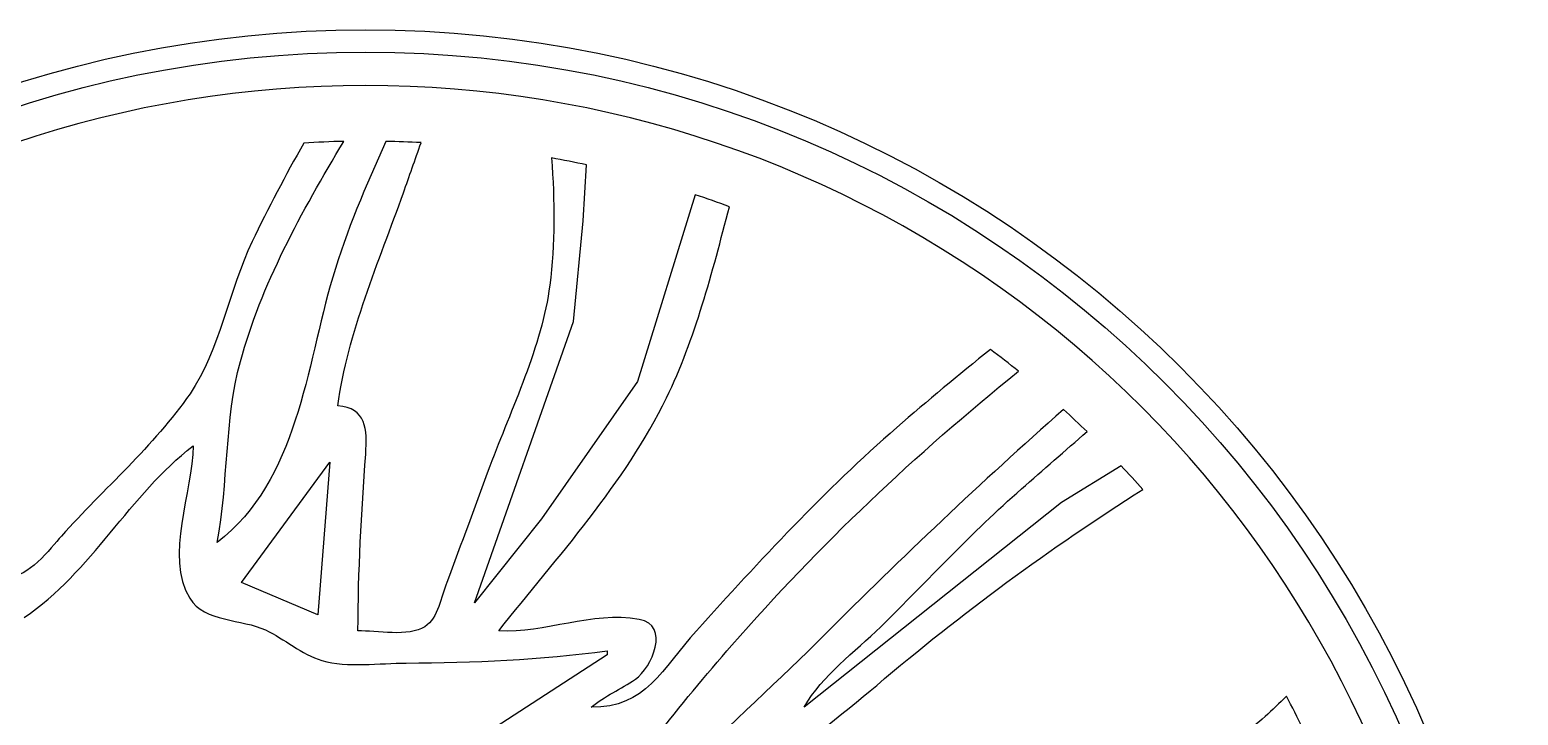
# Model space of a CAD drawing. Header units: millimetres. Extents: x -20.7 to 20.7, y -20.7 to 20.7.
# Drawn here: x -6.03 to 20.68, y 8.38 to 20.68 of the extents above; entities that cross this region are included whole.
import ezdxf

# ---------------------------------------------------------------- set-up
doc = ezdxf.new("R2010")
doc.units = ezdxf.units.MM
doc.layers.get('0').update_dxf_attribs({"linetype": 'CONTINUOUS'})

msp = doc.modelspace()

# ---------------------------------------------------------------- linework, layer by layer
for p, q in [((3.905, 17.254), (3.964, 18.26)), ((3.905, 17.254), (3.964, 18.26)), ((3.905, 17.254), (3.964, 18.26)), ((3.905, 17.254), (3.964, 18.26)), ((3.905, 17.254), (3.964, 18.26)), ((3.905, 17.254), (3.964, 18.26)), ((3.905, 17.254), (3.964, 18.26)), ((3.905, 17.254), (3.964, 18.26)), ((5.917, 17.723), (4.879, 14.368)), ((5.917, 17.723), (4.879, 14.368)), ((5.917, 17.723), (4.879, 14.368)), ((5.917, 17.723), (4.879, 14.368)), ((5.917, 17.723), (4.879, 14.368)), ((5.917, 17.723), (4.879, 14.368)), ((5.917, 17.723), (4.879, 14.368)), ((5.917, 17.723), (4.879, 14.368)), ((3.729, 15.45), (3.905, 17.254)), ((3.729, 15.45), (3.905, 17.254)), ((3.729, 15.45), (3.905, 17.254)), ((3.729, 15.45), (3.905, 17.254)), ((3.729, 15.45), (3.905, 17.254)), ((3.729, 15.45), (3.905, 17.254)), ((3.729, 15.45), (3.905, 17.254)), ((3.729, 15.45), (3.905, 17.254)), ((1.956, 10.4), (3.729, 15.45)), ((1.956, 10.4), (3.729, 15.45)), ((1.956, 10.4), (3.729, 15.45)), ((1.956, 10.4), (3.729, 15.45)), ((1.956, 10.4), (3.729, 15.45)), ((1.956, 10.4), (3.729, 15.45)), ((1.956, 10.4), (3.729, 15.45)), ((1.956, 10.4), (3.729, 15.45)), ((4.879, 14.368), (3.158, 11.903)), ((4.879, 14.368), (3.158, 11.903)), ((4.879, 14.368), (3.158, 11.903)), ((4.879, 14.368), (3.158, 11.903)), ((4.879, 14.368), (3.158, 11.903)), ((4.879, 14.368), (3.158, 11.903)), ((4.879, 14.368), (3.158, 11.903)), ((4.879, 14.368), (3.158, 11.903)), ((13.558, 12.857), (12.491, 12.198)), ((13.558, 12.857), (12.491, 12.198)), ((13.558, 12.857), (12.491, 12.198)), ((13.558, 12.857), (12.491, 12.198)), ((13.558, 12.857), (12.491, 12.198)), ((13.558, 12.857), (12.491, 12.198)), ((13.558, 12.857), (12.491, 12.198)), ((13.558, 12.857), (12.491, 12.198)), ((12.491, 12.198), (7.873, 8.524)), ((12.491, 12.198), (7.873, 8.524)), ((12.491, 12.198), (7.873, 8.524)), ((12.491, 12.198), (7.873, 8.524)), ((12.491, 12.198), (7.873, 8.524)), ((12.491, 12.198), (7.873, 8.524)), ((12.491, 12.198), (7.873, 8.524)), ((12.491, 12.198), (7.873, 8.524)), ((3.158, 11.903), (1.956, 10.4)), ((3.158, 11.903), (1.956, 10.4)), ((3.158, 11.903), (1.956, 10.4)), ((3.158, 11.903), (1.956, 10.4)), ((3.158, 11.903), (1.956, 10.4)), ((3.158, 11.903), (1.956, 10.4)), ((3.158, 11.903), (1.956, 10.4)), ((3.158, 11.903), (1.956, 10.4)), ((4.337, 9.462), (1.884, 7.874)), ((4.337, 9.462), (1.884, 7.874)), ((4.337, 9.462), (1.884, 7.874)), ((4.337, 9.462), (1.884, 7.874)), ((4.337, 9.462), (1.884, 7.874)), ((4.337, 9.462), (1.884, 7.874)), ((4.337, 9.462), (1.884, 7.874)), ((4.337, 9.462), (1.884, 7.874)), ((4.337, 9.534), (4.337, 9.462)), ((4.337, 9.534), (4.337, 9.462)), ((4.337, 9.534), (4.337, 9.462)), ((4.337, 9.534), (4.337, 9.462)), ((4.337, 9.534), (4.337, 9.462)), ((4.337, 9.534), (4.337, 9.462)), ((4.337, 9.534), (4.337, 9.462)), ((4.337, 9.534), (4.337, 9.462))]:
    msp.add_line(p, q)
msp.add_lwpolyline([(-7.091, -8.016, 0.393426), (-4.373, -8.219, -0.35083), (4.373, -8.219, 0.393426), (7.091, -8.016, -0.458612), (14.665, -8.285, 0.565024), (18.061, -7.83, 1.523453), (-18.061, -7.83, 0.565024), (-14.665, -8.285, -0.458612)], format="xyb", close=True)
msp.add_lwpolyline([(-0.858, 10.183), (-2.228, 10.76), (-0.641, 12.925)], close=True)
msp.add_lwpolyline([(-0.858, 10.183), (-2.228, 10.76), (-0.641, 12.925)], close=True)
msp.add_lwpolyline([(-0.858, 10.183), (-2.228, 10.76), (-0.641, 12.925)], close=True)
msp.add_lwpolyline([(-0.858, 10.183), (-2.228, 10.76), (-0.641, 12.925)], close=True)
msp.add_lwpolyline([(-0.858, 10.183), (-2.228, 10.76), (-0.641, 12.925)], close=True)
msp.add_lwpolyline([(-0.858, 10.183), (-2.228, 10.76), (-0.641, 12.925)], close=True)
msp.add_lwpolyline([(-0.858, 10.183), (-2.228, 10.76), (-0.641, 12.925)], close=True)
msp.add_lwpolyline([(-0.858, 10.183), (-2.228, 10.76), (-0.641, 12.925)], close=True)
for radius in [20.685, 20.685, 20.285]:
    msp.add_circle((0, 0), radius)
for start, end in [(91.1922, 93.4012), (91.1922, 93.4012), (91.1922, 93.4012), (91.1922, 93.4012), (91.1922, 93.4012), (91.1922, 93.4012), (91.1922, 93.4012), (91.1922, 93.4012), (86.9479, 88.8813), (86.9479, 88.8813), (86.9479, 88.8813), (86.9479, 88.8813), (86.9479, 88.8813), (86.9479, 88.8813), (86.9479, 88.8813), (86.9479, 88.8813), (77.7507, 79.7147), (77.7507, 79.7147), (77.7507, 79.7147), (77.7507, 79.7147), (77.7507, 79.7147), (77.7507, 79.7147), (77.7507, 79.7147), (77.7507, 79.7147), (69.5475, 71.5392), (69.5475, 71.5392), (69.5475, 71.5392), (69.5475, 71.5392), (69.5475, 71.5392), (69.5475, 71.5392), (69.5475, 71.5392), (69.5475, 71.5392), (51.1621, 53.1211), (51.1621, 53.1211), (51.1621, 53.1211), (51.1621, 53.1211), (51.1621, 53.1211), (51.1621, 53.1211), (51.1621, 53.1211), (51.1621, 53.1211), (46.1329, 47.9215), (46.1329, 47.9215), (46.1329, 47.9215), (46.1329, 47.9215), (46.1329, 47.9215), (46.1329, 47.9215), (46.1329, 47.9215), (46.1329, 47.9215), (41.7131, 43.4808), (41.7131, 43.4808), (41.7131, 43.4808), (41.7131, 43.4808), (41.7131, 43.4808), (41.7131, 43.4808), (41.7131, 43.4808), (41.7131, 43.4808), (25.8227, 27.8283), (25.8227, 27.8283), (25.8227, 27.8283), (25.8227, 27.8283), (25.8227, 27.8283), (25.8227, 27.8283), (25.8227, 27.8283), (25.8227, 27.8283)]:
    msp.add_arc((0, 0), 18.685, start, end)
for points in [[(-2.246, 14.729), (-1.879, 16.091), (-1.148, 17.424), (-0.389, 18.681)], [(-2.246, 14.729), (-1.879, 16.091), (-1.148, 17.424), (-0.389, 18.681)], [(-2.246, 14.729), (-1.879, 16.091), (-1.148, 17.424), (-0.389, 18.681)], [(-2.246, 14.729), (-1.879, 16.091), (-1.148, 17.424), (-0.389, 18.681)], [(-2.246, 14.729), (-1.879, 16.091), (-1.148, 17.424), (-0.389, 18.681)], [(-2.246, 14.729), (-1.879, 16.091), (-1.148, 17.424), (-0.389, 18.681)], [(-2.246, 14.729), (-1.879, 16.091), (-1.148, 17.424), (-0.389, 18.681)], [(-2.246, 14.729), (-1.879, 16.091), (-1.148, 17.424), (-0.389, 18.681)], [(-1.109, 18.652), (-1.435, 18.072), (-1.748, 17.484), (-2.037, 16.881)], [(-1.109, 18.652), (-1.435, 18.072), (-1.748, 17.484), (-2.037, 16.881)], [(-1.109, 18.652), (-1.435, 18.072), (-1.748, 17.484), (-2.037, 16.881)], [(-1.109, 18.652), (-1.435, 18.072), (-1.748, 17.484), (-2.037, 16.881)], [(-1.109, 18.652), (-1.435, 18.072), (-1.748, 17.484), (-2.037, 16.881)], [(-1.109, 18.652), (-1.435, 18.072), (-1.748, 17.484), (-2.037, 16.881)], [(-1.109, 18.652), (-1.435, 18.072), (-1.748, 17.484), (-2.037, 16.881)], [(-1.109, 18.652), (-1.435, 18.072), (-1.748, 17.484), (-2.037, 16.881)], [(0.365, 18.681), (0.002, 17.883), (-0.342, 17.077), (-0.589, 16.244)], [(0.365, 18.681), (0.002, 17.883), (-0.342, 17.077), (-0.589, 16.244)], [(0.365, 18.681), (0.002, 17.883), (-0.342, 17.077), (-0.589, 16.244)], [(0.365, 18.681), (0.002, 17.883), (-0.342, 17.077), (-0.589, 16.244)], [(0.365, 18.681), (0.002, 17.883), (-0.342, 17.077), (-0.589, 16.244)], [(0.365, 18.681), (0.002, 17.883), (-0.342, 17.077), (-0.589, 16.244)], [(0.365, 18.681), (0.002, 17.883), (-0.342, 17.077), (-0.589, 16.244)], [(0.365, 18.681), (0.002, 17.883), (-0.342, 17.077), (-0.589, 16.244)], [(0.679, 17.759), (0.783, 18.051), (0.888, 18.353), (0.995, 18.658)], [(0.679, 17.759), (0.783, 18.051), (0.888, 18.353), (0.995, 18.658)], [(0.679, 17.759), (0.783, 18.051), (0.888, 18.353), (0.995, 18.658)], [(0.679, 17.759), (0.783, 18.051), (0.888, 18.353), (0.995, 18.658)], [(0.679, 17.759), (0.783, 18.051), (0.888, 18.353), (0.995, 18.658)], [(0.679, 17.759), (0.783, 18.051), (0.888, 18.353), (0.995, 18.658)], [(0.679, 17.759), (0.783, 18.051), (0.888, 18.353), (0.995, 18.658)], [(0.679, 17.759), (0.783, 18.051), (0.888, 18.353), (0.995, 18.658)], [(3.336, 18.385), (3.395, 17.61), (3.403, 16.842), (3.306, 16.1)], [(3.336, 18.385), (3.395, 17.61), (3.403, 16.842), (3.306, 16.1)], [(3.336, 18.385), (3.395, 17.61), (3.403, 16.842), (3.306, 16.1)], [(3.336, 18.385), (3.395, 17.61), (3.403, 16.842), (3.306, 16.1)], [(3.336, 18.385), (3.395, 17.61), (3.403, 16.842), (3.306, 16.1)], [(3.336, 18.385), (3.395, 17.61), (3.403, 16.842), (3.306, 16.1)], [(3.336, 18.385), (3.395, 17.61), (3.403, 16.842), (3.306, 16.1)], [(3.336, 18.385), (3.395, 17.61), (3.403, 16.842), (3.306, 16.1)], [(-0.497, 13.935), (-0.32, 15.243), (0.24, 16.524), (0.679, 17.759)], [(-0.497, 13.935), (-0.32, 15.243), (0.24, 16.524), (0.679, 17.759)], [(-0.497, 13.935), (-0.32, 15.243), (0.24, 16.524), (0.679, 17.759)], [(-0.497, 13.935), (-0.32, 15.243), (0.24, 16.524), (0.679, 17.759)], [(-0.497, 13.935), (-0.32, 15.243), (0.24, 16.524), (0.679, 17.759)], [(-0.497, 13.935), (-0.32, 15.243), (0.24, 16.524), (0.679, 17.759)], [(-0.497, 13.935), (-0.32, 15.243), (0.24, 16.524), (0.679, 17.759)], [(-0.497, 13.935), (-0.32, 15.243), (0.24, 16.524), (0.679, 17.759)], [(5.401, 14.079), (5.911, 15.129), (6.222, 16.327), (6.529, 17.507)], [(5.401, 14.079), (5.911, 15.129), (6.222, 16.327), (6.529, 17.507)], [(5.401, 14.079), (5.911, 15.129), (6.222, 16.327), (6.529, 17.507)], [(5.401, 14.079), (5.911, 15.129), (6.222, 16.327), (6.529, 17.507)], [(5.401, 14.079), (5.911, 15.129), (6.222, 16.327), (6.529, 17.507)], [(5.401, 14.079), (5.911, 15.129), (6.222, 16.327), (6.529, 17.507)], [(5.401, 14.079), (5.911, 15.129), (6.222, 16.327), (6.529, 17.507)], [(5.401, 14.079), (5.911, 15.129), (6.222, 16.327), (6.529, 17.507)], [(-2.037, 16.881), (-2.446, 16.027), (-2.623, 14.914), (-3.15, 14.152)], [(-2.037, 16.881), (-2.446, 16.027), (-2.623, 14.914), (-3.15, 14.152)], [(-2.037, 16.881), (-2.446, 16.027), (-2.623, 14.914), (-3.15, 14.152)], [(-2.037, 16.881), (-2.446, 16.027), (-2.623, 14.914), (-3.15, 14.152)], [(-2.037, 16.881), (-2.446, 16.027), (-2.623, 14.914), (-3.15, 14.152)], [(-2.037, 16.881), (-2.446, 16.027), (-2.623, 14.914), (-3.15, 14.152)], [(-2.037, 16.881), (-2.446, 16.027), (-2.623, 14.914), (-3.15, 14.152)], [(-2.037, 16.881), (-2.446, 16.027), (-2.623, 14.914), (-3.15, 14.152)], [(-0.589, 16.244), (-1.07, 14.622), (-1.212, 12.6), (-2.661, 11.482)], [(-0.589, 16.244), (-1.07, 14.622), (-1.212, 12.6), (-2.661, 11.482)], [(-0.589, 16.244), (-1.07, 14.622), (-1.212, 12.6), (-2.661, 11.482)], [(-0.589, 16.244), (-1.07, 14.622), (-1.212, 12.6), (-2.661, 11.482)], [(-0.589, 16.244), (-1.07, 14.622), (-1.212, 12.6), (-2.661, 11.482)], [(-0.589, 16.244), (-1.07, 14.622), (-1.212, 12.6), (-2.661, 11.482)], [(-0.589, 16.244), (-1.07, 14.622), (-1.212, 12.6), (-2.661, 11.482)], [(-0.589, 16.244), (-1.07, 14.622), (-1.212, 12.6), (-2.661, 11.482)], [(3.306, 16.1), (3.165, 15.018), (2.614, 13.872), (2.231, 12.853)], [(3.306, 16.1), (3.165, 15.018), (2.614, 13.872), (2.231, 12.853)], [(3.306, 16.1), (3.165, 15.018), (2.614, 13.872), (2.231, 12.853)], [(3.306, 16.1), (3.165, 15.018), (2.614, 13.872), (2.231, 12.853)], [(3.306, 16.1), (3.165, 15.018), (2.614, 13.872), (2.231, 12.853)], [(3.306, 16.1), (3.165, 15.018), (2.614, 13.872), (2.231, 12.853)], [(3.306, 16.1), (3.165, 15.018), (2.614, 13.872), (2.231, 12.853)], [(3.306, 16.1), (3.165, 15.018), (2.614, 13.872), (2.231, 12.853)], [(-2.661, 11.482), (-2.46, 12.562), (-2.532, 13.669), (-2.246, 14.729)], [(-2.661, 11.482), (-2.46, 12.562), (-2.532, 13.669), (-2.246, 14.729)], [(-2.661, 11.482), (-2.46, 12.562), (-2.532, 13.669), (-2.246, 14.729)], [(-2.661, 11.482), (-2.46, 12.562), (-2.532, 13.669), (-2.246, 14.729)], [(-2.661, 11.482), (-2.46, 12.562), (-2.532, 13.669), (-2.246, 14.729)], [(-2.661, 11.482), (-2.46, 12.562), (-2.532, 13.669), (-2.246, 14.729)], [(-2.661, 11.482), (-2.46, 12.562), (-2.532, 13.669), (-2.246, 14.729)], [(-2.661, 11.482), (-2.46, 12.562), (-2.532, 13.669), (-2.246, 14.729)], [(11.213, 14.946), (10.646, 14.491), (10.086, 14.023), (9.532, 13.544)], [(11.213, 14.946), (10.646, 14.491), (10.086, 14.023), (9.532, 13.544)], [(11.213, 14.946), (10.646, 14.491), (10.086, 14.023), (9.532, 13.544)], [(11.213, 14.946), (10.646, 14.491), (10.086, 14.023), (9.532, 13.544)], [(11.213, 14.946), (10.646, 14.491), (10.086, 14.023), (9.532, 13.544)], [(11.213, 14.946), (10.646, 14.491), (10.086, 14.023), (9.532, 13.544)], [(11.213, 14.946), (10.646, 14.491), (10.086, 14.023), (9.532, 13.544)], [(11.213, 14.946), (10.646, 14.491), (10.086, 14.023), (9.532, 13.544)], [(6.574, 9.637), (8.142, 11.434), (9.87, 13.066), (11.718, 14.554)], [(6.574, 9.637), (8.142, 11.434), (9.87, 13.066), (11.718, 14.554)], [(6.574, 9.637), (8.142, 11.434), (9.87, 13.066), (11.718, 14.554)], [(6.574, 9.637), (8.142, 11.434), (9.87, 13.066), (11.718, 14.554)], [(6.574, 9.637), (8.142, 11.434), (9.87, 13.066), (11.718, 14.554)], [(6.574, 9.637), (8.142, 11.434), (9.87, 13.066), (11.718, 14.554)], [(6.574, 9.637), (8.142, 11.434), (9.87, 13.066), (11.718, 14.554)], [(6.574, 9.637), (8.142, 11.434), (9.87, 13.066), (11.718, 14.554)], [(-3.15, 14.152), (-3.803, 13.207), (-4.697, 12.448), (-5.457, 11.596)], [(-3.15, 14.152), (-3.803, 13.207), (-4.697, 12.448), (-5.457, 11.596)], [(-3.15, 14.152), (-3.803, 13.207), (-4.697, 12.448), (-5.457, 11.596)], [(-3.15, 14.152), (-3.803, 13.207), (-4.697, 12.448), (-5.457, 11.596)], [(-3.15, 14.152), (-3.803, 13.207), (-4.697, 12.448), (-5.457, 11.596)], [(-3.15, 14.152), (-3.803, 13.207), (-4.697, 12.448), (-5.457, 11.596)], [(-3.15, 14.152), (-3.803, 13.207), (-4.697, 12.448), (-5.457, 11.596)], [(-3.15, 14.152), (-3.803, 13.207), (-4.697, 12.448), (-5.457, 11.596)], [(0.002, 13.069), (0.032, 13.513), (0.014, 13.896), (-0.497, 13.935)], [(0.002, 13.069), (0.032, 13.513), (0.014, 13.896), (-0.497, 13.935)], [(0.002, 13.069), (0.032, 13.513), (0.014, 13.896), (-0.497, 13.935)], [(0.002, 13.069), (0.032, 13.513), (0.014, 13.896), (-0.497, 13.935)], [(0.002, 13.069), (0.032, 13.513), (0.014, 13.896), (-0.497, 13.935)], [(0.002, 13.069), (0.032, 13.513), (0.014, 13.896), (-0.497, 13.935)], [(0.002, 13.069), (0.032, 13.513), (0.014, 13.896), (-0.497, 13.935)], [(0.002, 13.069), (0.032, 13.513), (0.014, 13.896), (-0.497, 13.935)], [(2.389, 9.895), (3.445, 11.224), (4.654, 12.542), (5.401, 14.079)], [(2.389, 9.895), (3.445, 11.224), (4.654, 12.542), (5.401, 14.079)], [(2.389, 9.895), (3.445, 11.224), (4.654, 12.542), (5.401, 14.079)], [(2.389, 9.895), (3.445, 11.224), (4.654, 12.542), (5.401, 14.079)], [(2.389, 9.895), (3.445, 11.224), (4.654, 12.542), (5.401, 14.079)], [(2.389, 9.895), (3.445, 11.224), (4.654, 12.542), (5.401, 14.079)], [(2.389, 9.895), (3.445, 11.224), (4.654, 12.542), (5.401, 14.079)], [(2.389, 9.895), (3.445, 11.224), (4.654, 12.542), (5.401, 14.079)], [(12.522, 13.869), (11.052, 12.565), (9.624, 11.213), (8.234, 9.822)], [(12.522, 13.869), (11.052, 12.565), (9.624, 11.213), (8.234, 9.822)], [(12.522, 13.869), (11.052, 12.565), (9.624, 11.213), (8.234, 9.822)], [(12.522, 13.869), (11.052, 12.565), (9.624, 11.213), (8.234, 9.822)], [(12.522, 13.869), (11.052, 12.565), (9.624, 11.213), (8.234, 9.822)], [(12.522, 13.869), (11.052, 12.565), (9.624, 11.213), (8.234, 9.822)], [(12.522, 13.869), (11.052, 12.565), (9.624, 11.213), (8.234, 9.822)], [(12.522, 13.869), (11.052, 12.565), (9.624, 11.213), (8.234, 9.822)], [(9.532, 13.544), (8.255, 12.436), (7.069, 11.149), (5.937, 9.895)], [(9.532, 13.544), (8.255, 12.436), (7.069, 11.149), (5.937, 9.895)], [(9.532, 13.544), (8.255, 12.436), (7.069, 11.149), (5.937, 9.895)], [(9.532, 13.544), (8.255, 12.436), (7.069, 11.149), (5.937, 9.895)], [(9.532, 13.544), (8.255, 12.436), (7.069, 11.149), (5.937, 9.895)], [(9.532, 13.544), (8.255, 12.436), (7.069, 11.149), (5.937, 9.895)], [(9.532, 13.544), (8.255, 12.436), (7.069, 11.149), (5.937, 9.895)], [(9.532, 13.544), (8.255, 12.436), (7.069, 11.149), (5.937, 9.895)], [(11.769, 12.441), (12.161, 12.784), (12.554, 13.128), (12.948, 13.471)], [(11.769, 12.441), (12.161, 12.784), (12.554, 13.128), (12.948, 13.471)], [(11.769, 12.441), (12.161, 12.784), (12.554, 13.128), (12.948, 13.471)], [(11.769, 12.441), (12.161, 12.784), (12.554, 13.128), (12.948, 13.471)], [(11.769, 12.441), (12.161, 12.784), (12.554, 13.128), (12.948, 13.471)], [(11.769, 12.441), (12.161, 12.784), (12.554, 13.128), (12.948, 13.471)], [(11.769, 12.441), (12.161, 12.784), (12.554, 13.128), (12.948, 13.471)], [(11.769, 12.441), (12.161, 12.784), (12.554, 13.128), (12.948, 13.471)], [(-6.125, 10.136), (-4.921, 10.945), (-4.231, 12.344), (-3.094, 13.214)], [(-6.125, 10.136), (-4.921, 10.945), (-4.231, 12.344), (-3.094, 13.214)], [(-6.125, 10.136), (-4.921, 10.945), (-4.231, 12.344), (-3.094, 13.214)], [(-6.125, 10.136), (-4.921, 10.945), (-4.231, 12.344), (-3.094, 13.214)], [(-6.125, 10.136), (-4.921, 10.945), (-4.231, 12.344), (-3.094, 13.214)], [(-6.125, 10.136), (-4.921, 10.945), (-4.231, 12.344), (-3.094, 13.214)], [(-6.125, 10.136), (-4.921, 10.945), (-4.231, 12.344), (-3.094, 13.214)], [(-6.125, 10.136), (-4.921, 10.945), (-4.231, 12.344), (-3.094, 13.214)], [(-3.094, 13.214), (-3.097, 12.401), (-3.614, 11.231), (-3.156, 10.48)], [(-3.094, 13.214), (-3.097, 12.401), (-3.614, 11.231), (-3.156, 10.48)], [(-3.094, 13.214), (-3.097, 12.401), (-3.614, 11.231), (-3.156, 10.48)], [(-3.094, 13.214), (-3.097, 12.401), (-3.614, 11.231), (-3.156, 10.48)], [(-3.094, 13.214), (-3.097, 12.401), (-3.614, 11.231), (-3.156, 10.48)], [(-3.094, 13.214), (-3.097, 12.401), (-3.614, 11.231), (-3.156, 10.48)], [(-3.094, 13.214), (-3.097, 12.401), (-3.614, 11.231), (-3.156, 10.48)], [(-3.094, 13.214), (-3.097, 12.401), (-3.614, 11.231), (-3.156, 10.48)], [(-0.136, 9.895), (-0.136, 10.968), (-0.071, 12.003), (0.002, 13.069)], [(-0.136, 9.895), (-0.136, 10.968), (-0.071, 12.003), (0.002, 13.069)], [(-0.136, 9.895), (-0.136, 10.968), (-0.071, 12.003), (0.002, 13.069)], [(-0.136, 9.895), (-0.136, 10.968), (-0.071, 12.003), (0.002, 13.069)], [(-0.136, 9.895), (-0.136, 10.968), (-0.071, 12.003), (0.002, 13.069)], [(-0.136, 9.895), (-0.136, 10.968), (-0.071, 12.003), (0.002, 13.069)], [(-0.136, 9.895), (-0.136, 10.968), (-0.071, 12.003), (0.002, 13.069)], [(-0.136, 9.895), (-0.136, 10.968), (-0.071, 12.003), (0.002, 13.069)], [(2.231, 12.853), (1.97, 12.156), (1.72, 11.456), (1.456, 10.76)], [(2.231, 12.853), (1.97, 12.156), (1.72, 11.456), (1.456, 10.76)], [(2.231, 12.853), (1.97, 12.156), (1.72, 11.456), (1.456, 10.76)], [(2.231, 12.853), (1.97, 12.156), (1.72, 11.456), (1.456, 10.76)], [(2.231, 12.853), (1.97, 12.156), (1.72, 11.456), (1.456, 10.76)], [(2.231, 12.853), (1.97, 12.156), (1.72, 11.456), (1.456, 10.76)], [(2.231, 12.853), (1.97, 12.156), (1.72, 11.456), (1.456, 10.76)], [(2.231, 12.853), (1.97, 12.156), (1.72, 11.456), (1.456, 10.76)], [(9.172, 8.915), (10.696, 10.213), (12.289, 11.382), (13.948, 12.433)], [(9.172, 8.915), (10.696, 10.213), (12.289, 11.382), (13.948, 12.433)], [(9.172, 8.915), (10.696, 10.213), (12.289, 11.382), (13.948, 12.433)], [(9.172, 8.915), (10.696, 10.213), (12.289, 11.382), (13.948, 12.433)], [(9.172, 8.915), (10.696, 10.213), (12.289, 11.382), (13.948, 12.433)], [(9.172, 8.915), (10.696, 10.213), (12.289, 11.382), (13.948, 12.433)], [(9.172, 8.915), (10.696, 10.213), (12.289, 11.382), (13.948, 12.433)], [(9.172, 8.915), (10.696, 10.213), (12.289, 11.382), (13.948, 12.433)], [(9.244, 9.968), (10.082, 10.795), (10.884, 11.664), (11.769, 12.441)], [(9.244, 9.968), (10.082, 10.795), (10.884, 11.664), (11.769, 12.441)], [(9.244, 9.968), (10.082, 10.795), (10.884, 11.664), (11.769, 12.441)], [(9.244, 9.968), (10.082, 10.795), (10.884, 11.664), (11.769, 12.441)], [(9.244, 9.968), (10.082, 10.795), (10.884, 11.664), (11.769, 12.441)], [(9.244, 9.968), (10.082, 10.795), (10.884, 11.664), (11.769, 12.441)], [(9.244, 9.968), (10.082, 10.795), (10.884, 11.664), (11.769, 12.441)], [(9.244, 9.968), (10.082, 10.795), (10.884, 11.664), (11.769, 12.441)], [(-5.457, 11.596), (-5.656, 11.373), (-6.07, 10.825), (-6.413, 10.877)], [(-5.457, 11.596), (-5.656, 11.373), (-6.07, 10.825), (-6.413, 10.877)], [(-5.457, 11.596), (-5.656, 11.373), (-6.07, 10.825), (-6.413, 10.877)], [(-5.457, 11.596), (-5.656, 11.373), (-6.07, 10.825), (-6.413, 10.877)], [(-5.457, 11.596), (-5.656, 11.373), (-6.07, 10.825), (-6.413, 10.877)], [(-5.457, 11.596), (-5.656, 11.373), (-6.07, 10.825), (-6.413, 10.877)], [(-5.457, 11.596), (-5.656, 11.373), (-6.07, 10.825), (-6.413, 10.877)], [(-5.457, 11.596), (-5.656, 11.373), (-6.07, 10.825), (-6.413, 10.877)], [(1.456, 10.76), (1.361, 10.51), (1.304, 10.125), (1.062, 9.969)], [(1.456, 10.76), (1.361, 10.51), (1.304, 10.125), (1.062, 9.969)], [(1.456, 10.76), (1.361, 10.51), (1.304, 10.125), (1.062, 9.969)], [(1.456, 10.76), (1.361, 10.51), (1.304, 10.125), (1.062, 9.969)], [(1.456, 10.76), (1.361, 10.51), (1.304, 10.125), (1.062, 9.969)], [(1.456, 10.76), (1.361, 10.51), (1.304, 10.125), (1.062, 9.969)], [(1.456, 10.76), (1.361, 10.51), (1.304, 10.125), (1.062, 9.969)], [(1.456, 10.76), (1.361, 10.51), (1.304, 10.125), (1.062, 9.969)], [(-3.156, 10.48), (-2.892, 10.046), (-2.215, 10.11), (-1.796, 9.91)], [(-3.156, 10.48), (-2.892, 10.046), (-2.215, 10.11), (-1.796, 9.91)], [(-3.156, 10.48), (-2.892, 10.046), (-2.215, 10.11), (-1.796, 9.91)], [(-3.156, 10.48), (-2.892, 10.046), (-2.215, 10.11), (-1.796, 9.91)], [(-3.156, 10.48), (-2.892, 10.046), (-2.215, 10.11), (-1.796, 9.91)], [(-3.156, 10.48), (-2.892, 10.046), (-2.215, 10.11), (-1.796, 9.91)], [(-3.156, 10.48), (-2.892, 10.046), (-2.215, 10.11), (-1.796, 9.91)], [(-3.156, 10.48), (-2.892, 10.046), (-2.215, 10.11), (-1.796, 9.91)], [(-1.796, 9.91), (-1.455, 9.748), (-1.148, 9.473), (-0.785, 9.364)], [(-1.796, 9.91), (-1.455, 9.748), (-1.148, 9.473), (-0.785, 9.364)], [(-1.796, 9.91), (-1.455, 9.748), (-1.148, 9.473), (-0.785, 9.364)], [(-1.796, 9.91), (-1.455, 9.748), (-1.148, 9.473), (-0.785, 9.364)], [(-1.796, 9.91), (-1.455, 9.748), (-1.148, 9.473), (-0.785, 9.364)], [(-1.796, 9.91), (-1.455, 9.748), (-1.148, 9.473), (-0.785, 9.364)], [(-1.796, 9.91), (-1.455, 9.748), (-1.148, 9.473), (-0.785, 9.364)], [(-1.796, 9.91), (-1.455, 9.748), (-1.148, 9.473), (-0.785, 9.364)], [(1.062, 9.969), (0.775, 9.783), (0.195, 9.895), (-0.136, 9.895)], [(1.062, 9.969), (0.775, 9.783), (0.195, 9.895), (-0.136, 9.895)], [(1.062, 9.969), (0.775, 9.783), (0.195, 9.895), (-0.136, 9.895)], [(1.062, 9.969), (0.775, 9.783), (0.195, 9.895), (-0.136, 9.895)], [(1.062, 9.969), (0.775, 9.783), (0.195, 9.895), (-0.136, 9.895)], [(1.062, 9.969), (0.775, 9.783), (0.195, 9.895), (-0.136, 9.895)], [(1.062, 9.969), (0.775, 9.783), (0.195, 9.895), (-0.136, 9.895)], [(1.062, 9.969), (0.775, 9.783), (0.195, 9.895), (-0.136, 9.895)], [(4.91, 10.1), (4.052, 10.247), (3.226, 9.846), (2.389, 9.895)], [(4.91, 10.1), (4.052, 10.247), (3.226, 9.846), (2.389, 9.895)], [(4.91, 10.1), (4.052, 10.247), (3.226, 9.846), (2.389, 9.895)], [(4.91, 10.1), (4.052, 10.247), (3.226, 9.846), (2.389, 9.895)], [(4.91, 10.1), (4.052, 10.247), (3.226, 9.846), (2.389, 9.895)], [(4.91, 10.1), (4.052, 10.247), (3.226, 9.846), (2.389, 9.895)], [(4.91, 10.1), (4.052, 10.247), (3.226, 9.846), (2.389, 9.895)], [(4.91, 10.1), (4.052, 10.247), (3.226, 9.846), (2.389, 9.895)], [(5.937, 9.895), (5.328, 9.22), (5.024, 8.506), (4.049, 8.524)], [(5.937, 9.895), (5.328, 9.22), (5.024, 8.506), (4.049, 8.524)], [(5.937, 9.895), (5.328, 9.22), (5.024, 8.506), (4.049, 8.524)], [(5.937, 9.895), (5.328, 9.22), (5.024, 8.506), (4.049, 8.524)], [(5.937, 9.895), (5.328, 9.22), (5.024, 8.506), (4.049, 8.524)], [(5.937, 9.895), (5.328, 9.22), (5.024, 8.506), (4.049, 8.524)], [(5.937, 9.895), (5.328, 9.22), (5.024, 8.506), (4.049, 8.524)], [(5.937, 9.895), (5.328, 9.22), (5.024, 8.506), (4.049, 8.524)], [(4.841, 9.026), (5.14, 9.23), (5.474, 10.004), (4.91, 10.1)], [(4.841, 9.026), (5.14, 9.23), (5.474, 10.004), (4.91, 10.1)], [(4.841, 9.026), (5.14, 9.23), (5.474, 10.004), (4.91, 10.1)], [(4.841, 9.026), (5.14, 9.23), (5.474, 10.004), (4.91, 10.1)], [(4.841, 9.026), (5.14, 9.23), (5.474, 10.004), (4.91, 10.1)], [(4.841, 9.026), (5.14, 9.23), (5.474, 10.004), (4.91, 10.1)], [(4.841, 9.026), (5.14, 9.23), (5.474, 10.004), (4.91, 10.1)], [(4.841, 9.026), (5.14, 9.23), (5.474, 10.004), (4.91, 10.1)], [(7.873, 8.524), (8.193, 9.101), (8.78, 9.51), (9.244, 9.968)], [(7.873, 8.524), (8.193, 9.101), (8.78, 9.51), (9.244, 9.968)], [(7.873, 8.524), (8.193, 9.101), (8.78, 9.51), (9.244, 9.968)], [(7.873, 8.524), (8.193, 9.101), (8.78, 9.51), (9.244, 9.968)], [(7.873, 8.524), (8.193, 9.101), (8.78, 9.51), (9.244, 9.968)], [(7.873, 8.524), (8.193, 9.101), (8.78, 9.51), (9.244, 9.968)], [(7.873, 8.524), (8.193, 9.101), (8.78, 9.51), (9.244, 9.968)], [(7.873, 8.524), (8.193, 9.101), (8.78, 9.51), (9.244, 9.968)], [(8.234, 9.822), (6.657, 8.245), (4.666, 6.594), (3.472, 4.7)], [(8.234, 9.822), (6.657, 8.245), (4.666, 6.594), (3.472, 4.7)], [(8.234, 9.822), (6.657, 8.245), (4.666, 6.594), (3.472, 4.7)], [(8.234, 9.822), (6.657, 8.245), (4.666, 6.594), (3.472, 4.7)], [(8.234, 9.822), (6.657, 8.245), (4.666, 6.594), (3.472, 4.7)], [(8.234, 9.822), (6.657, 8.245), (4.666, 6.594), (3.472, 4.7)], [(8.234, 9.822), (6.657, 8.245), (4.666, 6.594), (3.472, 4.7)], [(8.234, 9.822), (6.657, 8.245), (4.666, 6.594), (3.472, 4.7)], [(3.973, 6.215), (4.736, 7.432), (5.631, 8.555), (6.574, 9.637)], [(3.973, 6.215), (4.736, 7.432), (5.631, 8.555), (6.574, 9.637)], [(3.973, 6.215), (4.736, 7.432), (5.631, 8.555), (6.574, 9.637)], [(3.973, 6.215), (4.736, 7.432), (5.631, 8.555), (6.574, 9.637)], [(3.973, 6.215), (4.736, 7.432), (5.631, 8.555), (6.574, 9.637)], [(3.973, 6.215), (4.736, 7.432), (5.631, 8.555), (6.574, 9.637)], [(3.973, 6.215), (4.736, 7.432), (5.631, 8.555), (6.574, 9.637)], [(3.973, 6.215), (4.736, 7.432), (5.631, 8.555), (6.574, 9.637)], [(-0.785, 9.364), (-0.328, 9.227), (0.256, 9.317), (0.73, 9.317)], [(-0.785, 9.364), (-0.328, 9.227), (0.256, 9.317), (0.73, 9.317)], [(-0.785, 9.364), (-0.328, 9.227), (0.256, 9.317), (0.73, 9.317)], [(-0.785, 9.364), (-0.328, 9.227), (0.256, 9.317), (0.73, 9.317)], [(-0.785, 9.364), (-0.328, 9.227), (0.256, 9.317), (0.73, 9.317)], [(-0.785, 9.364), (-0.328, 9.227), (0.256, 9.317), (0.73, 9.317)], [(-0.785, 9.364), (-0.328, 9.227), (0.256, 9.317), (0.73, 9.317)], [(-0.785, 9.364), (-0.328, 9.227), (0.256, 9.317), (0.73, 9.317)], [(0.73, 9.317), (1.945, 9.317), (3.132, 9.382), (4.337, 9.534)], [(0.73, 9.317), (1.945, 9.317), (3.132, 9.382), (4.337, 9.534)], [(0.73, 9.317), (1.945, 9.317), (3.132, 9.382), (4.337, 9.534)], [(0.73, 9.317), (1.945, 9.317), (3.132, 9.382), (4.337, 9.534)], [(0.73, 9.317), (1.945, 9.317), (3.132, 9.382), (4.337, 9.534)], [(0.73, 9.317), (1.945, 9.317), (3.132, 9.382), (4.337, 9.534)], [(0.73, 9.317), (1.945, 9.317), (3.132, 9.382), (4.337, 9.534)], [(0.73, 9.317), (1.945, 9.317), (3.132, 9.382), (4.337, 9.534)], [(4.049, 8.524), (4.298, 8.728), (4.578, 8.847), (4.841, 9.026)], [(4.049, 8.524), (4.298, 8.728), (4.578, 8.847), (4.841, 9.026)], [(4.049, 8.524), (4.298, 8.728), (4.578, 8.847), (4.841, 9.026)], [(4.049, 8.524), (4.298, 8.728), (4.578, 8.847), (4.841, 9.026)], [(4.049, 8.524), (4.298, 8.728), (4.578, 8.847), (4.841, 9.026)], [(4.049, 8.524), (4.298, 8.728), (4.578, 8.847), (4.841, 9.026)], [(4.049, 8.524), (4.298, 8.728), (4.578, 8.847), (4.841, 9.026)], [(4.049, 8.524), (4.298, 8.728), (4.578, 8.847), (4.841, 9.026)], [(5.275, 5.133), (6.033, 6.594), (7.93, 7.857), (9.172, 8.915)], [(5.275, 5.133), (6.033, 6.594), (7.93, 7.857), (9.172, 8.915)], [(5.275, 5.133), (6.033, 6.594), (7.93, 7.857), (9.172, 8.915)], [(5.275, 5.133), (6.033, 6.594), (7.93, 7.857), (9.172, 8.915)], [(5.275, 5.133), (6.033, 6.594), (7.93, 7.857), (9.172, 8.915)], [(5.275, 5.133), (6.033, 6.594), (7.93, 7.857), (9.172, 8.915)], [(5.275, 5.133), (6.033, 6.594), (7.93, 7.857), (9.172, 8.915)], [(5.275, 5.133), (6.033, 6.594), (7.93, 7.857), (9.172, 8.915)], [(16.524, 8.723), (16.28, 8.469), (16.017, 8.232), (15.725, 8.019)], [(16.524, 8.723), (16.28, 8.469), (16.017, 8.232), (15.725, 8.019)], [(16.524, 8.723), (16.28, 8.469), (16.017, 8.232), (15.725, 8.019)], [(16.524, 8.723), (16.28, 8.469), (16.017, 8.232), (15.725, 8.019)], [(16.524, 8.723), (16.28, 8.469), (16.017, 8.232), (15.725, 8.019)], [(16.524, 8.723), (16.28, 8.469), (16.017, 8.232), (15.725, 8.019)], [(16.524, 8.723), (16.28, 8.469), (16.017, 8.232), (15.725, 8.019)], [(16.524, 8.723), (16.28, 8.469), (16.017, 8.232), (15.725, 8.019)]]:
    msp.add_open_spline(points, degree=3)

doc.saveas('drawing.dxf')
